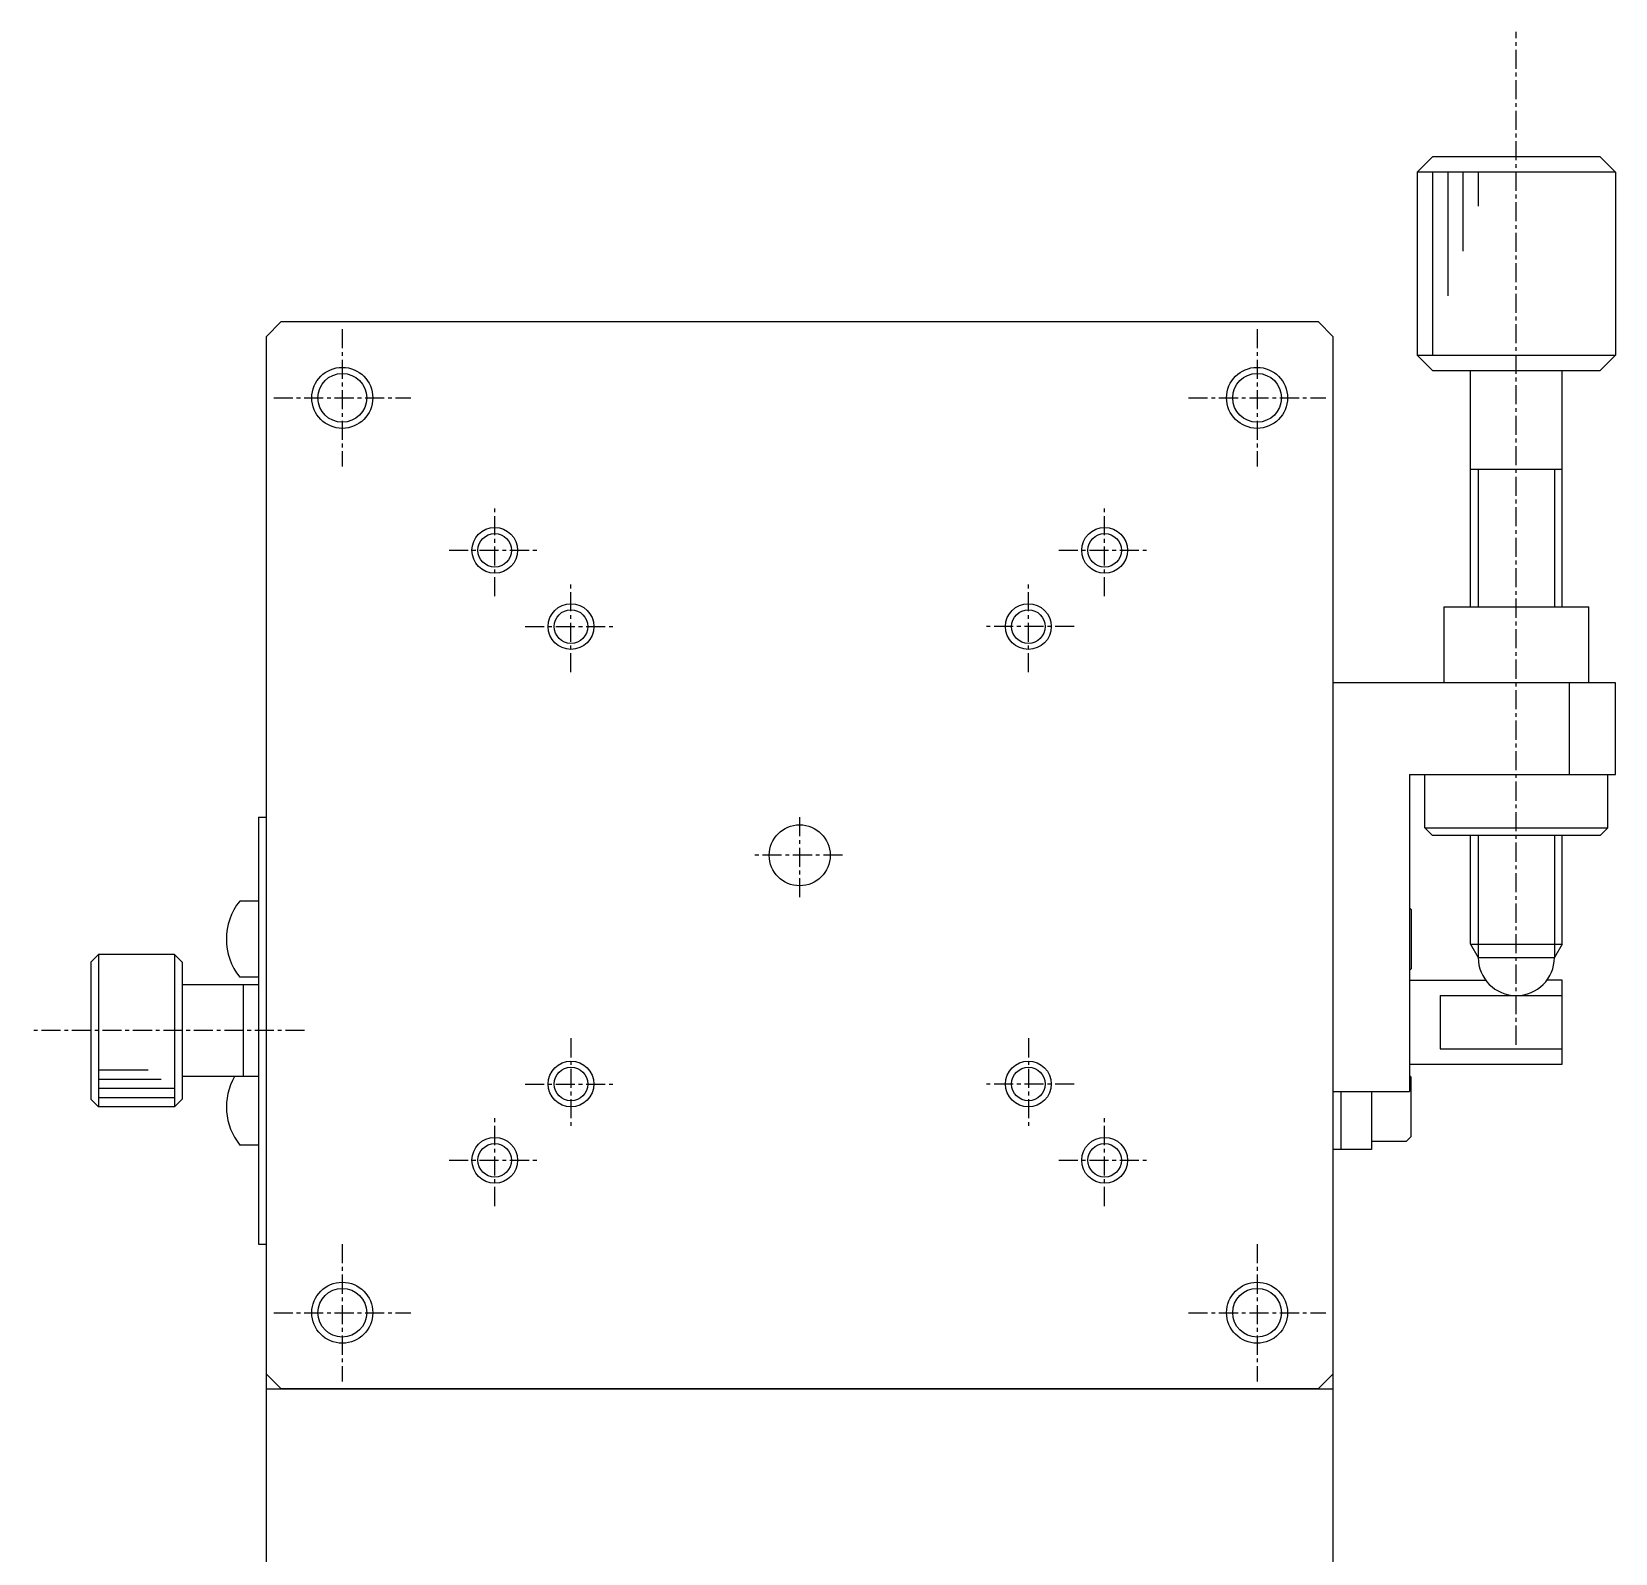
# Model space of a CAD drawing. Extents: x 570 to 820, y 66 to 265.
# Drawn here: x 570.4 to 674.3, y 165.4 to 265.2 of the extents above; entities that cross this region are included whole.
import ezdxf

# ---------------------------------------------------------------- set-up
doc = ezdxf.new("R2010")
doc.units = 0
doc.linetypes.add('CENTER', pattern=[2, 1.25, -0.25, 0.25, -0.25])
doc.layers.get('0').update_dxf_attribs({"linetype": 'CONTINUOUS'})
doc.layers.add('CENTER', color=1, linetype='CENTER')

msp = doc.modelspace()

# ---------------------------------------------------------------- linework, layer by layer
at = {"color": 7, "linetype": 'CONTINUOUS'}
for p, q in [((662.31, 256.95), (661.31, 255.95)), ((673.31, 256.95), (662.31, 256.95)), ((673.31, 256.95), (674.31, 255.95)), ((661.31, 255.95), (661.31, 243.95)), ((674.31, 255.95), (674.31, 243.95)), ((586.81, 246.15), (585.81, 245.15)), ((586.81, 246.15), (585.81, 245.15)), ((585.81, 245.15), (585.81, 152.15)), ((585.81, 245.15), (585.81, 177.15)), ((586.81, 246.15), (654.81, 246.15)), ((586.81, 246.15), (654.81, 246.15)), ((654.81, 246.15), (655.81, 245.15)), ((655.81, 245.15), (654.81, 246.15)), ((655.81, 152.15), (655.81, 245.15)), ((662.31, 242.95), (661.31, 243.95)), ((673.31, 242.95), (674.31, 243.95)), ((662.31, 242.95), (673.31, 242.95)), ((664.81, 227.45), (664.81, 242.95)), ((670.81, 227.45), (670.81, 242.95)), ((670.81, 236.45), (664.81, 236.45)), ((663.06, 227.45), (663.06, 222.45)), ((663.06, 227.45), (672.56, 227.45)), ((672.56, 222.45), (672.56, 227.45)), ((674.31, 222.45), (655.81, 222.45)), ((671.31, 216.45), (671.31, 222.45)), ((674.31, 216.45), (674.31, 222.45)), ((660.81, 216.45), (674.31, 216.45)), ((660.81, 216.45), (660.81, 195.65)), ((661.81, 212.95), (661.81, 216.45)), ((673.81, 212.95), (673.81, 216.45)), ((585.31, 213.65), (585.81, 213.65)), ((585.31, 213.65), (585.31, 185.65)), ((662.31, 212.45), (661.81, 212.95)), ((673.31, 212.45), (673.81, 212.95)), ((673.31, 212.45), (662.31, 212.45)), ((664.81, 205.32), (664.81, 212.45)), ((670.81, 205.32), (670.81, 212.45)), ((585.31, 208.15), (584.08, 208.15)), ((660.81, 207.7), (660.91, 207.6)), ((660.91, 207.6), (660.91, 203.7)), ((574.31, 204.15), (574.81, 204.65)), ((579.81, 204.65), (574.81, 204.65)), ((579.81, 204.65), (580.31, 204.15)), ((664.81, 205.32), (665.31, 204.45)), ((664.81, 205.32), (670.81, 205.32)), ((670.81, 205.32), (670.31, 204.45)), ((574.31, 204.15), (574.31, 195.15)), ((580.31, 204.15), (580.31, 195.15)), ((660.81, 203.6), (660.91, 203.7)), ((665.31, 204.45), (670.31, 204.45)), ((585.31, 202.65), (580.31, 202.65)), ((585.31, 203.15), (584.08, 203.15)), ((584.31, 202.65), (584.31, 196.65)), ((660.81, 202.95), (665.81, 202.95)), ((670.81, 202.95), (669.81, 202.95)), ((670.81, 197.45), (670.81, 202.95)), ((662.81, 201.95), (670.81, 201.95)), ((662.81, 201.95), (662.81, 198.45)), ((662.81, 198.45), (670.81, 198.45)), ((660.81, 197.45), (670.81, 197.45)), ((585.31, 196.65), (580.31, 196.65)), ((660.81, 196.7), (660.91, 196.6)), ((660.91, 192.7), (660.91, 196.6)), ((655.81, 195.65), (660.81, 195.65)), ((656.31, 195.65), (656.31, 191.85)), ((658.31, 195.65), (658.31, 191.85)), ((574.81, 194.65), (574.31, 195.15)), ((579.81, 194.65), (574.81, 194.65)), ((580.31, 195.15), (579.81, 194.65)), ((658.31, 192.4), (660.61, 192.4)), ((660.91, 192.7), (660.61, 192.4)), ((585.31, 192.15), (584.08, 192.15)), ((658.31, 191.85), (655.81, 191.85)), ((585.31, 185.65), (585.81, 185.65)), ((585.81, 177.15), (586.81, 176.15)), ((654.81, 176.15), (655.81, 177.15)), ((585.81, 176.15), (655.81, 176.15)), ((654.81, 176.15), (586.81, 176.15))]:
    msp.add_line(p, q, dxfattribs=at)
at = {"color": 3, "linetype": 'CONTINUOUS'}
for p, q in [((674.31, 255.95), (661.31, 255.95)), ((662.31, 255.95), (662.31, 243.95)), ((663.31, 255.95), (663.31, 247.84)), ((664.31, 255.95), (664.31, 250.78)), ((665.31, 255.95), (665.31, 253.72)), ((661.31, 243.95), (674.31, 243.95)), ((665.31, 236.45), (665.31, 227.45)), ((670.31, 236.45), (670.31, 227.45)), ((661.81, 212.95), (673.81, 212.95)), ((665.31, 212.45), (665.31, 204.45)), ((670.31, 212.45), (670.31, 204.45)), ((574.81, 204.65), (574.81, 194.65)), ((579.81, 204.65), (579.81, 194.65)), ((578.07, 197.05), (574.81, 197.05)), ((578.94, 196.45), (574.81, 196.45)), ((579.81, 195.85), (574.81, 195.85)), ((579.81, 195.25), (574.81, 195.25))]:
    msp.add_line(p, q, dxfattribs=at)
for centre, radius in [((590.81, 241.15), 2), ((650.81, 241.15), 2), ((600.81, 231.15), 1.5), ((640.81, 231.15), 1.5), ((605.81, 226.15), 1.5), ((635.81, 226.15), 1.5), ((605.81, 196.15), 1.5), ((635.81, 196.15), 1.5), ((600.81, 191.15), 1.5), ((640.81, 191.15), 1.5), ((590.81, 181.15), 2), ((650.81, 181.15), 2)]:
    msp.add_circle(centre, radius, dxfattribs=at)
at = {"color": 7, "linetype": 'CONTINUOUS'}
for centre, radius in [((590.81, 241.15), 1.6), ((650.81, 241.15), 1.6), ((600.81, 231.15), 1.1), ((640.81, 231.15), 1.1), ((605.81, 226.15), 1.1), ((635.81, 226.15), 1.1), ((620.81, 211.15), 2), ((605.81, 196.15), 1.1), ((635.81, 196.15), 1.1), ((600.81, 191.15), 1.1), ((640.81, 191.15), 1.1), ((590.81, 181.15), 1.6), ((650.81, 181.15), 1.6)]:
    msp.add_circle(centre, radius, dxfattribs=at)
for centre, radius, start, end in [((587.21, 205.65), 4, 141.3178, 218.6822), ((667.81, 204.45), 2.5, 180, 0), ((587.21, 194.65), 4, 150, 218.6822)]:
    msp.add_arc(centre, radius, start, end, dxfattribs=at)
at = {"layer": 'CENTER', "color": 1, "linetype": 'CENTER'}
for p, q in [((667.81, 198.73), (667.81, 265.16)), ((590.81, 245.65), (590.81, 236.65)), ((650.81, 245.65), (650.81, 236.65)), ((586.31, 241.15), (595.31, 241.15)), ((646.31, 241.15), (655.31, 241.15)), ((600.81, 228.15), (600.81, 234.15)), ((640.81, 228.15), (640.81, 234.15)), ((597.81, 231.15), (603.81, 231.15)), ((637.81, 231.15), (643.81, 231.15)), ((605.81, 223.15), (605.81, 229.15)), ((635.81, 223.15), (635.81, 229.15)), ((602.81, 226.15), (608.81, 226.15)), ((638.81, 226.15), (632.81, 226.15)), ((620.81, 208.4), (620.81, 213.8)), ((623.62, 211.15), (617.67, 211.15)), ((588.33, 199.65), (570.44, 199.65)), ((605.81, 199.15), (605.81, 193.15)), ((635.81, 199.15), (635.81, 193.15)), ((602.81, 196.15), (608.81, 196.15)), ((638.81, 196.15), (632.81, 196.15)), ((600.81, 188.15), (600.81, 194.15)), ((640.81, 188.15), (640.81, 194.15)), ((597.81, 191.15), (603.81, 191.15)), ((637.81, 191.15), (643.81, 191.15)), ((590.81, 185.65), (590.81, 176.65)), ((650.81, 185.65), (650.81, 176.65)), ((586.31, 181.15), (595.31, 181.15)), ((646.31, 181.15), (655.31, 181.15))]:
    msp.add_line(p, q, dxfattribs=at)

doc.saveas('drawing.dxf')
